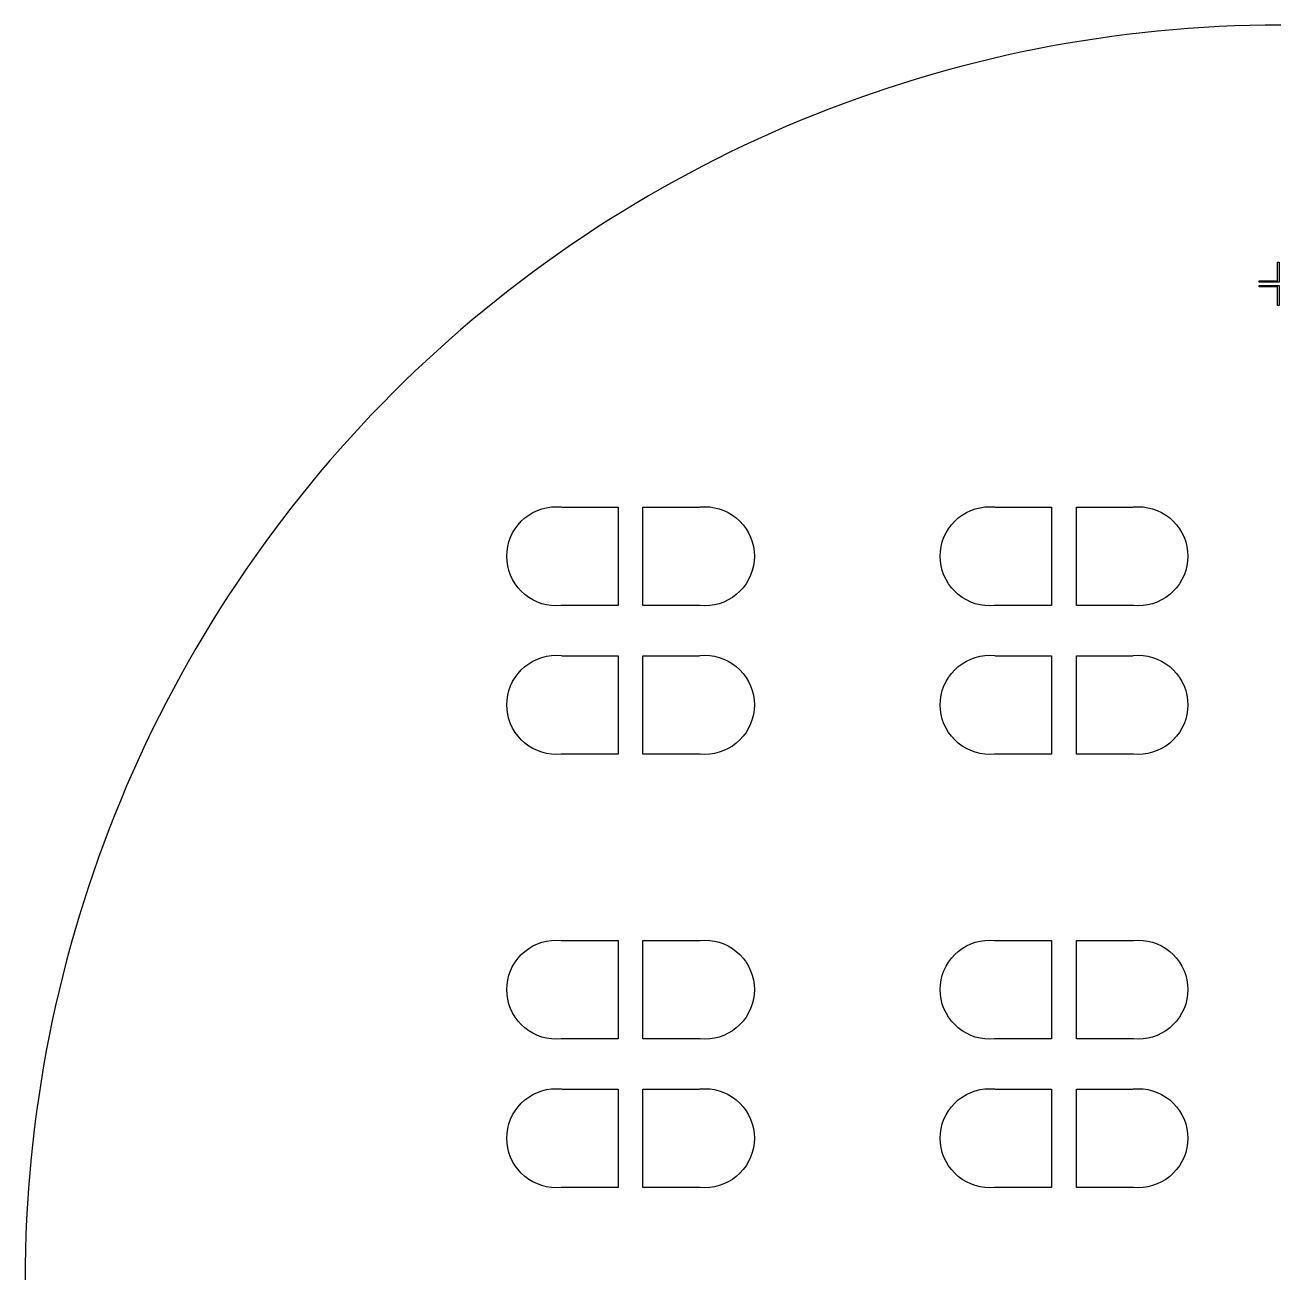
# Model space of a CAD drawing. Extents: x -18 to 83, y -18 to 83.
# Drawn here: x -18.4 to 32.2, y 32.6 to 83 of the extents above; entities that cross this region are included whole.
import ezdxf

# ---------------------------------------------------------------- set-up
doc = ezdxf.new("R2010")
doc.units = 0

msp = doc.modelspace()

# ---------------------------------------------------------------- linework, layer by layer
for p, q in [((26.6617, 82.6411), (26.0438, 82.5687)), ((27.2805, 82.7059), (26.6617, 82.6411)), ((27.9001, 82.763), (27.2805, 82.7059)), ((28.5203, 82.8126), (27.9001, 82.763)), ((29.141, 82.8546), (28.5203, 82.8126)), ((29.7623, 82.8889), (29.141, 82.8546)), ((30.3839, 82.9156), (29.7623, 82.8889)), ((31.0058, 82.9347), (30.3839, 82.9156)), ((31.6278, 82.9462), (31.0058, 82.9347)), ((32.25, 82.95), (31.6278, 82.9462)), ((22.9699, 82.0934), (22.3589, 81.9758)), ((23.5822, 82.2036), (22.9699, 82.0934)), ((24.1959, 82.3062), (23.5822, 82.2036)), ((24.8108, 82.4012), (24.1959, 82.3062)), ((25.4268, 82.4888), (24.8108, 82.4012)), ((26.0438, 82.5687), (25.4268, 82.4888)), ((20.5353, 81.578), (19.9309, 81.4306)), ((21.1416, 81.7181), (20.5353, 81.578)), ((21.7495, 81.8507), (21.1416, 81.7181)), ((22.3589, 81.9758), (21.7495, 81.8507)), ((18.7277, 81.1134), (18.129, 80.9438)), ((19.3283, 81.2757), (18.7277, 81.1134)), ((19.9309, 81.4306), (19.3283, 81.2757)), ((16.9383, 80.5826), (16.3463, 80.3911)), ((17.5326, 80.7669), (16.9383, 80.5826)), ((18.129, 80.9438), (17.5326, 80.7669)), ((15.7568, 80.1923), (15.1697, 79.9863)), ((16.3463, 80.3911), (15.7568, 80.1923)), ((14.0033, 79.5527), (13.4242, 79.3253)), ((14.5852, 79.7731), (14.0033, 79.5527)), ((15.1697, 79.9863), (14.5852, 79.7731)), ((12.8479, 79.0907), (12.2746, 78.8491)), ((13.4242, 79.3253), (12.8479, 79.0907)), ((11.7043, 78.6004), (11.137, 78.3448)), ((12.2746, 78.8491), (11.7043, 78.6004)), ((10.573, 78.0822), (10.0121, 77.8128)), ((11.137, 78.3448), (10.573, 78.0822)), ((9.4547, 77.5365), (8.90068, 77.2533)), ((10.0121, 77.8128), (9.4547, 77.5365)), ((8.90068, 77.2533), (8.35017, 76.9634)), ((7.80327, 76.6667), (7.26006, 76.3634)), ((8.35017, 76.9634), (7.80327, 76.6667)), ((6.7206, 76.0534), (6.18498, 75.7368)), ((7.26006, 76.3634), (6.7206, 76.0534)), ((6.18498, 75.7368), (5.65329, 75.4137)), ((5.12561, 75.0841), (4.60202, 74.748)), ((5.65329, 75.4137), (5.12561, 75.0841)), ((4.60202, 74.748), (4.08258, 74.4055)), ((3.56738, 74.0567), (3.05652, 73.7015)), ((4.08258, 74.4055), (3.56738, 74.0567)), ((3.05652, 73.7015), (2.55003, 73.3402)), ((2.04803, 72.9726), (1.55058, 72.5989)), ((2.55003, 73.3402), (2.04803, 72.9726)), ((32.125, 72.625), (32.125, 73.375)), ((32.125, 73.375), (32.1875, 73.375)), ((32.1875, 73.375), (32.1875, 72.5625)), ((1.55058, 72.5989), (1.05775, 72.2192)), ((31.375, 72.5625), (31.375, 72.625)), ((31.375, 72.625), (32.125, 72.625)), ((32.1875, 72.5625), (31.375, 72.5625)), ((1.05775, 72.2192), (0.56961, 71.8334)), ((31.375, 72.375), (31.375, 72.4375)), ((31.375, 72.4375), (32.1875, 72.4375)), ((32.125, 72.375), (31.375, 72.375)), ((32.125, 71.625), (32.125, 72.375)), ((32.1875, 72.4375), (32.1875, 71.625)), ((0.56961, 71.8334), (0.08626, 71.4416)), ((32.1875, 71.625), (32.125, 71.625)), ((-0.39226, 71.044), (-0.86586, 70.6405)), ((0.08626, 71.4416), (-0.39226, 71.044)), ((-0.86586, 70.6405), (-1.33447, 70.2312)), ((-1.33447, 70.2312), (-1.79803, 69.8162)), ((-1.79803, 69.8162), (-2.25647, 69.3956)), ((-2.7097, 68.9693), (-3.15767, 68.5376)), ((-2.25647, 69.3956), (-2.7097, 68.9693)), ((-3.15767, 68.5376), (-3.60031, 68.1003)), ((-3.60031, 68.1003), (-4.03755, 67.6577)), ((-4.03755, 67.6577), (-4.46931, 67.2097)), ((-4.46931, 67.2097), (-4.89557, 66.7565)), ((-4.89557, 66.7565), (-5.31621, 66.298)), ((-5.31621, 66.298), (-5.7312, 65.8345)), ((-6.14049, 65.3659), (-6.54398, 64.8923)), ((-5.7312, 65.8345), (-6.14049, 65.3659)), ((-6.54398, 64.8923), (-6.94162, 64.4137)), ((-6.94162, 64.4137), (-7.33337, 63.9304)), ((-7.33337, 63.9304), (-7.71916, 63.4422)), ((-7.71916, 63.4422), (-8.09892, 62.9494)), ((2.05722, 63.2638), (2.23463, 63.3477)), ((2.23463, 63.3477), (2.41943, 63.4139)), ((2.41943, 63.4139), (2.60983, 63.4616)), ((2.60983, 63.4616), (2.80397, 63.4904)), ((2.80397, 63.4904), (3, 63.5)), ((3, 63.5), (3.19604, 63.4904)), ((3.19604, 63.4904), (3.23225, 63.485)), ((3.23225, 63.485), (5.5, 63.485)), ((5.5, 63.485), (5.5, 59.515)), ((6.5, 59.515), (6.5, 63.485)), ((6.5, 63.485), (8.76775, 63.485)), ((8.76775, 63.485), (8.80396, 63.4904)), ((8.80396, 63.4904), (9, 63.5)), ((9, 63.5), (9.19603, 63.4904)), ((9.19603, 63.4904), (9.39017, 63.4616)), ((9.39017, 63.4616), (9.58057, 63.4139)), ((9.58057, 63.4139), (9.76537, 63.3477)), ((9.76537, 63.3477), (9.94278, 63.2638)), ((19.5572, 63.2638), (19.7346, 63.3477)), ((19.7346, 63.3477), (19.9194, 63.4139)), ((19.9194, 63.4139), (20.1098, 63.4616)), ((20.1098, 63.4616), (20.304, 63.4904)), ((20.304, 63.4904), (20.5, 63.5)), ((20.5, 63.5), (20.696, 63.4904)), ((20.696, 63.4904), (20.7323, 63.485)), ((20.7323, 63.485), (23, 63.485)), ((23, 63.485), (23, 59.515)), ((24, 59.515), (24, 63.485)), ((24, 63.485), (26.2677, 63.485)), ((26.2677, 63.485), (26.304, 63.4904)), ((26.304, 63.4904), (26.5, 63.5)), ((26.5, 63.5), (26.696, 63.4904)), ((26.696, 63.4904), (26.8902, 63.4616)), ((26.8902, 63.4616), (27.0806, 63.4139)), ((27.0806, 63.4139), (27.2654, 63.3477)), ((27.2654, 63.3477), (27.4428, 63.2638)), ((-8.09892, 62.9494), (-8.47261, 62.452)), ((1.45398, 62.7688), (1.5858, 62.9142)), ((1.5858, 62.9142), (1.73122, 63.046)), ((1.73122, 63.046), (1.88887, 63.1629)), ((1.88887, 63.1629), (2.05722, 63.2638)), ((9.94278, 63.2638), (10.1111, 63.1629)), ((10.1111, 63.1629), (10.2688, 63.046)), ((10.2688, 63.046), (10.4142, 62.9142)), ((10.4142, 62.9142), (10.546, 62.7688)), ((18.954, 62.7688), (19.0858, 62.9142)), ((19.0858, 62.9142), (19.2312, 63.046)), ((19.2312, 63.046), (19.3889, 63.1629)), ((19.3889, 63.1629), (19.5572, 63.2638)), ((27.4428, 63.2638), (27.6111, 63.1629)), ((27.6111, 63.1629), (27.7688, 63.046)), ((27.7688, 63.046), (27.9142, 62.9142)), ((27.9142, 62.9142), (28.046, 62.7688)), ((-8.47261, 62.452), (-8.84018, 61.95)), ((1.15225, 62.2654), (1.23616, 62.4428)), ((1.23616, 62.4428), (1.33707, 62.6111)), ((1.33707, 62.6111), (1.45398, 62.7688)), ((10.546, 62.7688), (10.6629, 62.6111)), ((10.6629, 62.6111), (10.7638, 62.4428)), ((10.7638, 62.4428), (10.8477, 62.2654)), ((18.6523, 62.2654), (18.7362, 62.4428)), ((18.7362, 62.4428), (18.8371, 62.6111)), ((18.8371, 62.6111), (18.954, 62.7688)), ((28.046, 62.7688), (28.1629, 62.6111)), ((28.1629, 62.6111), (28.2638, 62.4428)), ((28.2638, 62.4428), (28.3477, 62.2654)), ((-8.84018, 61.95), (-9.20154, 61.4435)), ((1.00964, 61.696), (1.03844, 61.8902)), ((1.03844, 61.8902), (1.08612, 62.0806)), ((1.08612, 62.0806), (1.15225, 62.2654)), ((10.8477, 62.2654), (10.9139, 62.0806)), ((10.9139, 62.0806), (10.9616, 61.8902)), ((10.9616, 61.8902), (10.9904, 61.696)), ((18.5096, 61.696), (18.5384, 61.8902)), ((18.5384, 61.8902), (18.5861, 62.0806)), ((18.5861, 62.0806), (18.6523, 62.2654)), ((28.3477, 62.2654), (28.4139, 62.0806)), ((28.4139, 62.0806), (28.4616, 61.8902)), ((28.4616, 61.8902), (28.4904, 61.696)), ((-9.20154, 61.4435), (-9.55667, 60.9326)), ((1, 61.5), (1.00964, 61.696)), ((1.00964, 61.304), (1, 61.5)), ((10.9904, 61.696), (11, 61.5)), ((11, 61.5), (10.9904, 61.304)), ((18.5, 61.5), (18.5096, 61.696)), ((18.5096, 61.304), (18.5, 61.5)), ((28.4904, 61.696), (28.5, 61.5)), ((28.5, 61.5), (28.4904, 61.304)), ((-9.55667, 60.9326), (-9.9055, 60.4174)), ((1.03844, 61.1098), (1.00964, 61.304)), ((1.08612, 60.9194), (1.03844, 61.1098)), ((1.15225, 60.7346), (1.08612, 60.9194)), ((10.9139, 60.9194), (10.8477, 60.7346)), ((10.9616, 61.1098), (10.9139, 60.9194)), ((10.9904, 61.304), (10.9616, 61.1098)), ((18.5384, 61.1098), (18.5096, 61.304)), ((18.5861, 60.9194), (18.5384, 61.1098)), ((18.6523, 60.7346), (18.5861, 60.9194)), ((28.4139, 60.9194), (28.3477, 60.7346)), ((28.4616, 61.1098), (28.4139, 60.9194)), ((28.4904, 61.304), (28.4616, 61.1098)), ((-9.9055, 60.4174), (-10.248, 59.898)), ((1.23616, 60.5572), (1.15225, 60.7346)), ((1.33707, 60.3889), (1.23616, 60.5572)), ((1.45398, 60.2312), (1.33707, 60.3889)), ((10.6629, 60.3889), (10.546, 60.2312)), ((10.7638, 60.5572), (10.6629, 60.3889)), ((10.8477, 60.7346), (10.7638, 60.5572)), ((18.7362, 60.5572), (18.6523, 60.7346)), ((18.8371, 60.3889), (18.7362, 60.5572)), ((18.954, 60.2312), (18.8371, 60.3889)), ((28.1629, 60.3889), (28.046, 60.2312)), ((28.2638, 60.5572), (28.1629, 60.3889)), ((28.3477, 60.7346), (28.2638, 60.5572)), ((-10.248, 59.898), (-10.5841, 59.3744)), ((1.5858, 60.0858), (1.45398, 60.2312)), ((1.73122, 59.954), (1.5858, 60.0858)), ((1.88887, 59.8371), (1.73122, 59.954)), ((2.05722, 59.7362), (1.88887, 59.8371)), ((10.1111, 59.8371), (9.94278, 59.7362)), ((10.2688, 59.954), (10.1111, 59.8371)), ((10.4142, 60.0858), (10.2688, 59.954)), ((10.546, 60.2312), (10.4142, 60.0858)), ((19.0858, 60.0858), (18.954, 60.2312)), ((19.2312, 59.954), (19.0858, 60.0858)), ((19.3889, 59.8371), (19.2312, 59.954)), ((19.5572, 59.7362), (19.3889, 59.8371)), ((27.6111, 59.8371), (27.4428, 59.7362)), ((27.7688, 59.954), (27.6111, 59.8371)), ((27.9142, 60.0858), (27.7688, 59.954)), ((28.046, 60.2312), (27.9142, 60.0858)), ((-10.5841, 59.3744), (-10.9137, 58.8467)), ((2.23463, 59.6523), (2.05722, 59.7362)), ((2.41943, 59.5861), (2.23463, 59.6523)), ((2.60983, 59.5384), (2.41943, 59.5861)), ((2.80397, 59.5096), (2.60983, 59.5384)), ((3, 59.5), (2.80397, 59.5096)), ((3.19604, 59.5096), (3, 59.5)), ((3.23225, 59.515), (3.19604, 59.5096)), ((5.5, 59.515), (3.23225, 59.515)), ((8.76775, 59.515), (6.5, 59.515)), ((8.80396, 59.5096), (8.76775, 59.515)), ((9, 59.5), (8.80396, 59.5096)), ((9.19603, 59.5096), (9, 59.5)), ((9.39017, 59.5384), (9.19603, 59.5096)), ((9.58057, 59.5861), (9.39017, 59.5384)), ((9.76537, 59.6523), (9.58057, 59.5861)), ((9.94278, 59.7362), (9.76537, 59.6523)), ((19.7346, 59.6523), (19.5572, 59.7362)), ((19.9194, 59.5861), (19.7346, 59.6523)), ((20.1098, 59.5384), (19.9194, 59.5861)), ((20.304, 59.5096), (20.1098, 59.5384)), ((20.5, 59.5), (20.304, 59.5096)), ((20.696, 59.5096), (20.5, 59.5)), ((20.7323, 59.515), (20.696, 59.5096)), ((23, 59.515), (20.7323, 59.515)), ((26.2677, 59.515), (24, 59.515)), ((26.304, 59.5096), (26.2677, 59.515)), ((26.5, 59.5), (26.304, 59.5096)), ((26.696, 59.5096), (26.5, 59.5)), ((26.8902, 59.5384), (26.696, 59.5096)), ((27.0806, 59.5861), (26.8902, 59.5384)), ((27.2654, 59.6523), (27.0806, 59.5861)), ((27.4428, 59.7362), (27.2654, 59.6523)), ((-10.9137, 58.8467), (-11.2368, 58.315)), ((-11.2368, 58.315), (-11.5534, 57.7794)), ((-11.5534, 57.7794), (-11.8634, 57.2399)), ((1.88887, 57.1629), (2.05722, 57.2638)), ((2.05722, 57.2638), (2.23463, 57.3477)), ((2.23463, 57.3477), (2.41943, 57.4139)), ((2.41943, 57.4139), (2.60983, 57.4616)), ((2.60983, 57.4616), (2.80397, 57.4904)), ((2.80397, 57.4904), (3, 57.5)), ((3, 57.5), (3.19604, 57.4904)), ((3.19604, 57.4904), (3.23225, 57.485)), ((3.23225, 57.485), (5.5, 57.485)), ((5.5, 57.485), (5.5, 53.515)), ((6.5, 53.515), (6.5, 57.485)), ((6.5, 57.485), (8.76775, 57.485)), ((8.76775, 57.485), (8.80396, 57.4904)), ((8.80396, 57.4904), (9, 57.5)), ((9, 57.5), (9.19603, 57.4904)), ((9.19603, 57.4904), (9.39017, 57.4616)), ((9.39017, 57.4616), (9.58057, 57.4139)), ((9.58057, 57.4139), (9.76537, 57.3477)), ((9.76537, 57.3477), (9.94278, 57.2638)), ((9.94278, 57.2638), (10.1111, 57.1629)), ((19.3889, 57.1629), (19.5572, 57.2638)), ((19.5572, 57.2638), (19.7346, 57.3477)), ((19.7346, 57.3477), (19.9194, 57.4139)), ((19.9194, 57.4139), (20.1098, 57.4616)), ((20.1098, 57.4616), (20.304, 57.4904)), ((20.304, 57.4904), (20.5, 57.5)), ((20.5, 57.5), (20.696, 57.4904)), ((20.696, 57.4904), (20.7323, 57.485)), ((20.7323, 57.485), (23, 57.485)), ((23, 57.485), (23, 53.515)), ((24, 53.515), (24, 57.485)), ((24, 57.485), (26.2677, 57.485)), ((26.2677, 57.485), (26.304, 57.4904)), ((26.304, 57.4904), (26.5, 57.5)), ((26.5, 57.5), (26.696, 57.4904)), ((26.696, 57.4904), (26.8902, 57.4616)), ((26.8902, 57.4616), (27.0806, 57.4139)), ((27.0806, 57.4139), (27.2654, 57.3477)), ((27.2654, 57.3477), (27.4428, 57.2638)), ((27.4428, 57.2638), (27.6111, 57.1629)), ((-11.8634, 57.2399), (-12.1667, 56.6967)), ((1.33707, 56.6111), (1.45398, 56.7688)), ((1.45398, 56.7688), (1.5858, 56.9142)), ((1.5858, 56.9142), (1.73122, 57.046)), ((1.73122, 57.046), (1.88887, 57.1629)), ((10.1111, 57.1629), (10.2688, 57.046)), ((10.2688, 57.046), (10.4142, 56.9142)), ((10.4142, 56.9142), (10.546, 56.7688)), ((10.546, 56.7688), (10.6629, 56.6111)), ((18.8371, 56.6111), (18.954, 56.7688)), ((18.954, 56.7688), (19.0858, 56.9142)), ((19.0858, 56.9142), (19.2312, 57.046)), ((19.2312, 57.046), (19.3889, 57.1629)), ((27.6111, 57.1629), (27.7688, 57.046)), ((27.7688, 57.046), (27.9142, 56.9142)), ((27.9142, 56.9142), (28.046, 56.7688)), ((28.046, 56.7688), (28.1629, 56.6111)), ((-12.1667, 56.6967), (-12.4634, 56.1498)), ((1.08612, 56.0806), (1.15225, 56.2654)), ((1.15225, 56.2654), (1.23616, 56.4428)), ((1.23616, 56.4428), (1.33707, 56.6111)), ((10.6629, 56.6111), (10.7638, 56.4428)), ((10.7638, 56.4428), (10.8477, 56.2654)), ((10.8477, 56.2654), (10.9139, 56.0806)), ((18.5861, 56.0806), (18.6523, 56.2654)), ((18.6523, 56.2654), (18.7362, 56.4428)), ((18.7362, 56.4428), (18.8371, 56.6111)), ((28.1629, 56.6111), (28.2638, 56.4428)), ((28.2638, 56.4428), (28.3477, 56.2654)), ((28.3477, 56.2654), (28.4139, 56.0806)), ((-12.4634, 56.1498), (-12.7533, 55.5993)), ((1.00964, 55.696), (1.03844, 55.8902)), ((1.03844, 55.8902), (1.08612, 56.0806)), ((10.9139, 56.0806), (10.9616, 55.8902)), ((10.9616, 55.8902), (10.9904, 55.696)), ((18.5096, 55.696), (18.5384, 55.8902)), ((18.5384, 55.8902), (18.5861, 56.0806)), ((28.4139, 56.0806), (28.4616, 55.8902)), ((28.4616, 55.8902), (28.4904, 55.696)), ((-12.7533, 55.5993), (-13.0365, 55.0453)), ((1, 55.5), (1.00964, 55.696)), ((1.00964, 55.304), (1, 55.5)), ((1.03844, 55.1098), (1.00964, 55.304)), ((10.9904, 55.304), (10.9616, 55.1098)), ((10.9904, 55.696), (11, 55.5)), ((11, 55.5), (10.9904, 55.304)), ((18.5, 55.5), (18.5096, 55.696)), ((18.5096, 55.304), (18.5, 55.5)), ((18.5384, 55.1098), (18.5096, 55.304)), ((28.4904, 55.304), (28.4616, 55.1098)), ((28.4904, 55.696), (28.5, 55.5)), ((28.5, 55.5), (28.4904, 55.304)), ((-13.0365, 55.0453), (-13.3128, 54.4878)), ((1.08612, 54.9194), (1.03844, 55.1098)), ((1.15225, 54.7346), (1.08612, 54.9194)), ((1.23616, 54.5572), (1.15225, 54.7346)), ((10.8477, 54.7346), (10.7638, 54.5572)), ((10.9139, 54.9194), (10.8477, 54.7346)), ((10.9616, 55.1098), (10.9139, 54.9194)), ((18.5861, 54.9194), (18.5384, 55.1098)), ((18.6523, 54.7346), (18.5861, 54.9194)), ((18.7362, 54.5572), (18.6523, 54.7346)), ((28.3477, 54.7346), (28.2638, 54.5572)), ((28.4139, 54.9194), (28.3477, 54.7346)), ((28.4616, 55.1098), (28.4139, 54.9194)), ((-13.3128, 54.4878), (-13.5822, 53.927)), ((1.33707, 54.3889), (1.23616, 54.5572)), ((1.45398, 54.2312), (1.33707, 54.3889)), ((1.5858, 54.0858), (1.45398, 54.2312)), ((10.546, 54.2312), (10.4142, 54.0858)), ((10.6629, 54.3889), (10.546, 54.2312)), ((10.7638, 54.5572), (10.6629, 54.3889)), ((18.8371, 54.3889), (18.7362, 54.5572)), ((18.954, 54.2312), (18.8371, 54.3889)), ((19.0858, 54.0858), (18.954, 54.2312)), ((28.046, 54.2312), (27.9142, 54.0858)), ((28.1629, 54.3889), (28.046, 54.2312)), ((28.2638, 54.5572), (28.1629, 54.3889)), ((-13.5822, 53.927), (-13.8448, 53.363)), ((1.73122, 53.954), (1.5858, 54.0858)), ((1.88887, 53.8371), (1.73122, 53.954)), ((2.05722, 53.7362), (1.88887, 53.8371)), ((2.23463, 53.6523), (2.05722, 53.7362)), ((9.94278, 53.7362), (9.76537, 53.6523)), ((10.1111, 53.8371), (9.94278, 53.7362)), ((10.2688, 53.954), (10.1111, 53.8371)), ((10.4142, 54.0858), (10.2688, 53.954)), ((19.2312, 53.954), (19.0858, 54.0858)), ((19.3889, 53.8371), (19.2312, 53.954)), ((19.5572, 53.7362), (19.3889, 53.8371)), ((19.7346, 53.6523), (19.5572, 53.7362)), ((27.4428, 53.7362), (27.2654, 53.6523)), ((27.6111, 53.8371), (27.4428, 53.7362)), ((27.7688, 53.954), (27.6111, 53.8371)), ((27.9142, 54.0858), (27.7688, 53.954)), ((-13.8448, 53.363), (-14.1004, 52.7957)), ((2.41943, 53.5861), (2.23463, 53.6523)), ((2.60983, 53.5384), (2.41943, 53.5861)), ((2.80397, 53.5096), (2.60983, 53.5384)), ((3, 53.5), (2.80397, 53.5096)), ((3.19604, 53.5096), (3, 53.5)), ((3.23225, 53.515), (3.19604, 53.5096)), ((5.5, 53.515), (3.23225, 53.515)), ((8.76775, 53.515), (6.5, 53.515)), ((8.80396, 53.5096), (8.76775, 53.515)), ((9, 53.5), (8.80396, 53.5096)), ((9.19603, 53.5096), (9, 53.5)), ((9.39017, 53.5384), (9.19603, 53.5096)), ((9.58057, 53.5861), (9.39017, 53.5384)), ((9.76537, 53.6523), (9.58057, 53.5861)), ((19.9194, 53.5861), (19.7346, 53.6523)), ((20.1098, 53.5384), (19.9194, 53.5861)), ((20.304, 53.5096), (20.1098, 53.5384)), ((20.5, 53.5), (20.304, 53.5096)), ((20.696, 53.5096), (20.5, 53.5)), ((20.7323, 53.515), (20.696, 53.5096)), ((23, 53.515), (20.7323, 53.515)), ((26.2677, 53.515), (24, 53.515)), ((26.304, 53.5096), (26.2677, 53.515)), ((26.5, 53.5), (26.304, 53.5096)), ((26.696, 53.5096), (26.5, 53.5)), ((26.8902, 53.5384), (26.696, 53.5096)), ((27.0806, 53.5861), (26.8902, 53.5384)), ((27.2654, 53.6523), (27.0806, 53.5861)), ((-14.1004, 52.7957), (-14.3491, 52.2254)), ((-14.3491, 52.2254), (-14.5907, 51.652)), ((-14.5907, 51.652), (-14.8253, 51.0758)), ((-14.8253, 51.0758), (-15.0527, 50.4967)), ((-15.0527, 50.4967), (-15.2731, 49.9148)), ((-15.2731, 49.9148), (-15.4863, 49.3303)), ((-15.4863, 49.3303), (-15.6923, 48.7432)), ((-15.6923, 48.7432), (-15.8911, 48.1537)), ((-15.8911, 48.1537), (-16.0826, 47.5617)), ((-16.0826, 47.5617), (-16.2669, 46.9674)), ((-16.2669, 46.9674), (-16.4438, 46.3709)), ((-16.4438, 46.3709), (-16.6134, 45.7723)), ((-16.6134, 45.7723), (-16.7757, 45.1717)), ((1.73122, 45.546), (1.88887, 45.6629)), ((1.88887, 45.6629), (2.05722, 45.7638)), ((2.05722, 45.7638), (2.23463, 45.8477)), ((2.23463, 45.8477), (2.41943, 45.9139)), ((2.41943, 45.9139), (2.60983, 45.9616)), ((2.60983, 45.9616), (2.80397, 45.9904)), ((2.80397, 45.9904), (3, 46)), ((3, 46), (3.19604, 45.9904)), ((3.19604, 45.9904), (3.23225, 45.985)), ((3.23225, 45.985), (5.5, 45.985)), ((5.5, 45.985), (5.5, 42.015)), ((6.5, 42.015), (6.5, 45.985)), ((6.5, 45.985), (8.76775, 45.985)), ((8.76775, 45.985), (8.80396, 45.9904)), ((8.80396, 45.9904), (9, 46)), ((9, 46), (9.19603, 45.9904)), ((9.19603, 45.9904), (9.39017, 45.9616)), ((9.39017, 45.9616), (9.58057, 45.9139)), ((9.58057, 45.9139), (9.76537, 45.8477)), ((9.76537, 45.8477), (9.94278, 45.7638)), ((9.94278, 45.7638), (10.1111, 45.6629)), ((10.1111, 45.6629), (10.2688, 45.546)), ((19.2312, 45.546), (19.3889, 45.6629)), ((19.3889, 45.6629), (19.5572, 45.7638)), ((19.5572, 45.7638), (19.7346, 45.8477)), ((19.7346, 45.8477), (19.9194, 45.9139)), ((19.9194, 45.9139), (20.1098, 45.9616)), ((20.1098, 45.9616), (20.304, 45.9904)), ((20.304, 45.9904), (20.5, 46)), ((20.5, 46), (20.696, 45.9904)), ((20.696, 45.9904), (20.7323, 45.985)), ((20.7323, 45.985), (23, 45.985)), ((23, 45.985), (23, 42.015)), ((24, 42.015), (24, 45.985)), ((24, 45.985), (26.2677, 45.985)), ((26.2677, 45.985), (26.304, 45.9904)), ((26.304, 45.9904), (26.5, 46)), ((26.5, 46), (26.696, 45.9904)), ((26.696, 45.9904), (26.8902, 45.9616)), ((26.8902, 45.9616), (27.0806, 45.9139)), ((27.0806, 45.9139), (27.2654, 45.8477)), ((27.2654, 45.8477), (27.4428, 45.7638)), ((27.4428, 45.7638), (27.6111, 45.6629)), ((27.6111, 45.6629), (27.7688, 45.546)), ((-16.7757, 45.1717), (-16.9306, 44.5691)), ((1.23616, 44.9428), (1.33707, 45.1111)), ((1.33707, 45.1111), (1.45398, 45.2688)), ((1.45398, 45.2688), (1.5858, 45.4142)), ((1.5858, 45.4142), (1.73122, 45.546)), ((10.2688, 45.546), (10.4142, 45.4142)), ((10.4142, 45.4142), (10.546, 45.2688)), ((10.546, 45.2688), (10.6629, 45.1111)), ((10.6629, 45.1111), (10.7638, 44.9428)), ((18.7362, 44.9428), (18.8371, 45.1111)), ((18.8371, 45.1111), (18.954, 45.2688)), ((18.954, 45.2688), (19.0858, 45.4142)), ((19.0858, 45.4142), (19.2312, 45.546)), ((27.7688, 45.546), (27.9142, 45.4142)), ((27.9142, 45.4142), (28.046, 45.2688)), ((28.046, 45.2688), (28.1629, 45.1111)), ((28.1629, 45.1111), (28.2638, 44.9428)), ((1.08612, 44.5806), (1.15225, 44.7654)), ((1.15225, 44.7654), (1.23616, 44.9428)), ((10.7638, 44.9428), (10.8477, 44.7654)), ((10.8477, 44.7654), (10.9139, 44.5806)), ((18.5861, 44.5806), (18.6523, 44.7654)), ((18.6523, 44.7654), (18.7362, 44.9428)), ((28.2638, 44.9428), (28.3477, 44.7654)), ((28.3477, 44.7654), (28.4139, 44.5806)), ((-16.9306, 44.5691), (-17.078, 43.9646)), ((1, 44), (1.00964, 44.196)), ((1.00964, 44.196), (1.03844, 44.3902)), ((1.03844, 44.3902), (1.08612, 44.5806)), ((10.9139, 44.5806), (10.9616, 44.3902)), ((10.9616, 44.3902), (10.9904, 44.196)), ((10.9904, 44.196), (11, 44)), ((18.5, 44), (18.5096, 44.196)), ((18.5096, 44.196), (18.5384, 44.3902)), ((18.5384, 44.3902), (18.5861, 44.5806)), ((28.4139, 44.5806), (28.4616, 44.3902)), ((28.4616, 44.3902), (28.4904, 44.196)), ((28.4904, 44.196), (28.5, 44)), ((-17.078, 43.9646), (-17.2181, 43.3584)), ((1.00964, 43.804), (1, 44)), ((1.03844, 43.6098), (1.00964, 43.804)), ((1.08612, 43.4194), (1.03844, 43.6098)), ((10.9616, 43.6098), (10.9139, 43.4194)), ((10.9904, 43.804), (10.9616, 43.6098)), ((11, 44), (10.9904, 43.804)), ((18.5096, 43.804), (18.5, 44)), ((18.5384, 43.6098), (18.5096, 43.804)), ((18.5861, 43.4194), (18.5384, 43.6098)), ((28.4616, 43.6098), (28.4139, 43.4194)), ((28.4904, 43.804), (28.4616, 43.6098)), ((28.5, 44), (28.4904, 43.804)), ((-17.2181, 43.3584), (-17.3507, 42.7505)), ((1.15225, 43.2346), (1.08612, 43.4194)), ((1.23616, 43.0572), (1.15225, 43.2346)), ((10.8477, 43.2346), (10.7638, 43.0572)), ((10.9139, 43.4194), (10.8477, 43.2346)), ((18.6523, 43.2346), (18.5861, 43.4194)), ((18.7362, 43.0572), (18.6523, 43.2346)), ((28.3477, 43.2346), (28.2638, 43.0572)), ((28.4139, 43.4194), (28.3477, 43.2346)), ((-17.3507, 42.7505), (-17.4758, 42.1411)), ((1.33707, 42.8889), (1.23616, 43.0572)), ((1.45398, 42.7312), (1.33707, 42.8889)), ((1.5858, 42.5858), (1.45398, 42.7312)), ((1.73122, 42.454), (1.5858, 42.5858)), ((10.4142, 42.5858), (10.2688, 42.454)), ((10.546, 42.7312), (10.4142, 42.5858)), ((10.6629, 42.8889), (10.546, 42.7312)), ((10.7638, 43.0572), (10.6629, 42.8889)), ((18.8371, 42.8889), (18.7362, 43.0572)), ((18.954, 42.7312), (18.8371, 42.8889)), ((19.0858, 42.5858), (18.954, 42.7312)), ((19.2312, 42.454), (19.0858, 42.5858)), ((27.9142, 42.5858), (27.7688, 42.454)), ((28.046, 42.7312), (27.9142, 42.5858)), ((28.1629, 42.8889), (28.046, 42.7312)), ((28.2638, 43.0572), (28.1629, 42.8889)), ((-17.4758, 42.1411), (-17.5934, 41.5301)), ((1.88887, 42.3371), (1.73122, 42.454)), ((2.05722, 42.2362), (1.88887, 42.3371)), ((2.23463, 42.1523), (2.05722, 42.2362)), ((2.41943, 42.0861), (2.23463, 42.1523)), ((2.60983, 42.0384), (2.41943, 42.0861)), ((9.58057, 42.0861), (9.39017, 42.0384)), ((9.76537, 42.1523), (9.58057, 42.0861)), ((9.94278, 42.2362), (9.76537, 42.1523)), ((10.1111, 42.3371), (9.94278, 42.2362)), ((10.2688, 42.454), (10.1111, 42.3371)), ((19.3889, 42.3371), (19.2312, 42.454)), ((19.5572, 42.2362), (19.3889, 42.3371)), ((19.7346, 42.1523), (19.5572, 42.2362)), ((19.9194, 42.0861), (19.7346, 42.1523)), ((20.1098, 42.0384), (19.9194, 42.0861)), ((27.0806, 42.0861), (26.8902, 42.0384)), ((27.2654, 42.1523), (27.0806, 42.0861)), ((27.4428, 42.2362), (27.2654, 42.1523)), ((27.6111, 42.3371), (27.4428, 42.2362)), ((27.7688, 42.454), (27.6111, 42.3371)), ((2.80397, 42.0096), (2.60983, 42.0384)), ((3, 42), (2.80397, 42.0096)), ((3.19604, 42.0096), (3, 42)), ((3.23225, 42.015), (3.19604, 42.0096)), ((5.5, 42.015), (3.23225, 42.015)), ((8.76775, 42.015), (6.5, 42.015)), ((8.80396, 42.0096), (8.76775, 42.015)), ((9, 42), (8.80396, 42.0096)), ((9.19603, 42.0096), (9, 42)), ((9.39017, 42.0384), (9.19603, 42.0096)), ((20.304, 42.0096), (20.1098, 42.0384)), ((20.5, 42), (20.304, 42.0096)), ((20.696, 42.0096), (20.5, 42)), ((20.7323, 42.015), (20.696, 42.0096)), ((23, 42.015), (20.7323, 42.015)), ((26.2677, 42.015), (24, 42.015)), ((26.304, 42.0096), (26.2677, 42.015)), ((26.5, 42), (26.304, 42.0096)), ((26.696, 42.0096), (26.5, 42)), ((26.8902, 42.0384), (26.696, 42.0096)), ((-17.5934, 41.5301), (-17.7036, 40.9178)), ((-17.7036, 40.9178), (-17.8062, 40.3041)), ((-17.8062, 40.3041), (-17.9012, 39.6892)), ((-17.9012, 39.6892), (-17.9888, 39.0732)), ((1.5858, 39.4142), (1.73122, 39.546)), ((1.73122, 39.546), (1.88887, 39.6629)), ((1.88887, 39.6629), (2.05722, 39.7638)), ((2.05722, 39.7638), (2.23463, 39.8477)), ((2.23463, 39.8477), (2.41943, 39.9139)), ((2.41943, 39.9139), (2.60983, 39.9616)), ((2.60983, 39.9616), (2.80397, 39.9904)), ((2.80397, 39.9904), (3, 40)), ((3, 40), (3.19604, 39.9904)), ((3.19604, 39.9904), (3.23225, 39.985)), ((3.23225, 39.985), (5.5, 39.985)), ((5.5, 39.985), (5.5, 36.015)), ((6.5, 36.015), (6.5, 39.985)), ((6.5, 39.985), (8.76775, 39.985)), ((8.76775, 39.985), (8.80396, 39.9904)), ((8.80396, 39.9904), (9, 40)), ((9, 40), (9.19603, 39.9904)), ((9.19603, 39.9904), (9.39017, 39.9616)), ((9.39017, 39.9616), (9.58057, 39.9139)), ((9.58057, 39.9139), (9.76537, 39.8477)), ((9.76537, 39.8477), (9.94278, 39.7638)), ((9.94278, 39.7638), (10.1111, 39.6629)), ((10.1111, 39.6629), (10.2688, 39.546)), ((10.2688, 39.546), (10.4142, 39.4142)), ((19.0858, 39.4142), (19.2312, 39.546)), ((19.2312, 39.546), (19.3889, 39.6629)), ((19.3889, 39.6629), (19.5572, 39.7638)), ((19.5572, 39.7638), (19.7346, 39.8477)), ((19.7346, 39.8477), (19.9194, 39.9139)), ((19.9194, 39.9139), (20.1098, 39.9616)), ((20.1098, 39.9616), (20.304, 39.9904)), ((20.304, 39.9904), (20.5, 40)), ((20.5, 40), (20.696, 39.9904)), ((20.696, 39.9904), (20.7323, 39.985)), ((20.7323, 39.985), (23, 39.985)), ((23, 39.985), (23, 36.015)), ((24, 36.015), (24, 39.985)), ((24, 39.985), (26.2677, 39.985)), ((26.2677, 39.985), (26.304, 39.9904)), ((26.304, 39.9904), (26.5, 40)), ((26.5, 40), (26.696, 39.9904)), ((26.696, 39.9904), (26.8902, 39.9616)), ((26.8902, 39.9616), (27.0806, 39.9139)), ((27.0806, 39.9139), (27.2654, 39.8477)), ((27.2654, 39.8477), (27.4428, 39.7638)), ((27.4428, 39.7638), (27.6111, 39.6629)), ((27.6111, 39.6629), (27.7688, 39.546)), ((27.7688, 39.546), (27.9142, 39.4142)), ((-17.9888, 39.0732), (-18.0687, 38.4562)), ((1.23616, 38.9428), (1.33707, 39.1111)), ((1.33707, 39.1111), (1.45398, 39.2688)), ((1.45398, 39.2688), (1.5858, 39.4142)), ((10.4142, 39.4142), (10.546, 39.2688)), ((10.546, 39.2688), (10.6629, 39.1111)), ((10.6629, 39.1111), (10.7638, 38.9428)), ((18.7362, 38.9428), (18.8371, 39.1111)), ((18.8371, 39.1111), (18.954, 39.2688)), ((18.954, 39.2688), (19.0858, 39.4142)), ((27.9142, 39.4142), (28.046, 39.2688)), ((28.046, 39.2688), (28.1629, 39.1111)), ((28.1629, 39.1111), (28.2638, 38.9428)), ((1.03844, 38.3902), (1.08612, 38.5806)), ((1.08612, 38.5806), (1.15225, 38.7654)), ((1.15225, 38.7654), (1.23616, 38.9428)), ((10.7638, 38.9428), (10.8477, 38.7654)), ((10.8477, 38.7654), (10.9139, 38.5806)), ((10.9139, 38.5806), (10.9616, 38.3902)), ((18.5384, 38.3902), (18.5861, 38.5806)), ((18.5861, 38.5806), (18.6523, 38.7654)), ((18.6523, 38.7654), (18.7362, 38.9428)), ((28.2638, 38.9428), (28.3477, 38.7654)), ((28.3477, 38.7654), (28.4139, 38.5806)), ((28.4139, 38.5806), (28.4616, 38.3902)), ((-18.0687, 38.4562), (-18.1411, 37.8383)), ((1, 38), (1.00964, 38.196)), ((1.00964, 38.196), (1.03844, 38.3902)), ((10.9616, 38.3902), (10.9904, 38.196)), ((10.9904, 38.196), (11, 38)), ((18.5, 38), (18.5096, 38.196)), ((18.5096, 38.196), (18.5384, 38.3902)), ((28.4616, 38.3902), (28.4904, 38.196)), ((28.4904, 38.196), (28.5, 38)), ((-18.1411, 37.8383), (-18.2059, 37.2195)), ((1.00964, 37.804), (1, 38)), ((1.03844, 37.6098), (1.00964, 37.804)), ((1.08612, 37.4194), (1.03844, 37.6098)), ((10.9616, 37.6098), (10.9139, 37.4194)), ((10.9904, 37.804), (10.9616, 37.6098)), ((11, 38), (10.9904, 37.804)), ((18.5096, 37.804), (18.5, 38)), ((18.5384, 37.6098), (18.5096, 37.804)), ((18.5861, 37.4194), (18.5384, 37.6098)), ((28.4616, 37.6098), (28.4139, 37.4194)), ((28.4904, 37.804), (28.4616, 37.6098)), ((28.5, 38), (28.4904, 37.804)), ((-18.2059, 37.2195), (-18.263, 36.5999)), ((1.15225, 37.2346), (1.08612, 37.4194)), ((1.23616, 37.0572), (1.15225, 37.2346)), ((1.33707, 36.8889), (1.23616, 37.0572)), ((10.7638, 37.0572), (10.6629, 36.8889)), ((10.8477, 37.2346), (10.7638, 37.0572)), ((10.9139, 37.4194), (10.8477, 37.2346)), ((18.6523, 37.2346), (18.5861, 37.4194)), ((18.7362, 37.0572), (18.6523, 37.2346)), ((18.8371, 36.8889), (18.7362, 37.0572)), ((28.2638, 37.0572), (28.1629, 36.8889)), ((28.3477, 37.2346), (28.2638, 37.0572)), ((28.4139, 37.4194), (28.3477, 37.2346)), ((-18.263, 36.5999), (-18.3126, 35.9797)), ((1.45398, 36.7312), (1.33707, 36.8889)), ((1.5858, 36.5858), (1.45398, 36.7312)), ((1.73122, 36.454), (1.5858, 36.5858)), ((10.4142, 36.5858), (10.2688, 36.454)), ((10.546, 36.7312), (10.4142, 36.5858)), ((10.6629, 36.8889), (10.546, 36.7312)), ((18.954, 36.7312), (18.8371, 36.8889)), ((19.0858, 36.5858), (18.954, 36.7312)), ((19.2312, 36.454), (19.0858, 36.5858)), ((27.9142, 36.5858), (27.7688, 36.454)), ((28.046, 36.7312), (27.9142, 36.5858)), ((28.1629, 36.8889), (28.046, 36.7312)), ((-18.3126, 35.9797), (-18.3546, 35.3589)), ((1.88887, 36.3371), (1.73122, 36.454)), ((2.05722, 36.2362), (1.88887, 36.3371)), ((2.23463, 36.1523), (2.05722, 36.2362)), ((2.41943, 36.0861), (2.23463, 36.1523)), ((2.60983, 36.0384), (2.41943, 36.0861)), ((2.80397, 36.0096), (2.60983, 36.0384)), ((3, 36), (2.80397, 36.0096)), ((3.19604, 36.0096), (3, 36)), ((3.23225, 36.015), (3.19604, 36.0096)), ((5.5, 36.015), (3.23225, 36.015)), ((8.76775, 36.015), (6.5, 36.015)), ((8.80396, 36.0096), (8.76775, 36.015)), ((9, 36), (8.80396, 36.0096)), ((9.19603, 36.0096), (9, 36)), ((9.39017, 36.0384), (9.19603, 36.0096)), ((9.58057, 36.0861), (9.39017, 36.0384)), ((9.76537, 36.1523), (9.58057, 36.0861)), ((9.94278, 36.2362), (9.76537, 36.1523)), ((10.1111, 36.3371), (9.94278, 36.2362)), ((10.2688, 36.454), (10.1111, 36.3371)), ((19.3889, 36.3371), (19.2312, 36.454)), ((19.5572, 36.2362), (19.3889, 36.3371)), ((19.7346, 36.1523), (19.5572, 36.2362)), ((19.9194, 36.0861), (19.7346, 36.1523)), ((20.1098, 36.0384), (19.9194, 36.0861)), ((20.304, 36.0096), (20.1098, 36.0384)), ((20.5, 36), (20.304, 36.0096)), ((20.696, 36.0096), (20.5, 36)), ((20.7323, 36.015), (20.696, 36.0096)), ((23, 36.015), (20.7323, 36.015)), ((26.2677, 36.015), (24, 36.015)), ((26.304, 36.0096), (26.2677, 36.015)), ((26.5, 36), (26.304, 36.0096)), ((26.696, 36.0096), (26.5, 36)), ((26.8902, 36.0384), (26.696, 36.0096)), ((27.0806, 36.0861), (26.8902, 36.0384)), ((27.2654, 36.1523), (27.0806, 36.0861)), ((27.4428, 36.2362), (27.2654, 36.1523)), ((27.6111, 36.3371), (27.4428, 36.2362)), ((27.7688, 36.454), (27.6111, 36.3371)), ((-18.3546, 35.3589), (-18.3889, 34.7377)), ((-18.3889, 34.7377), (-18.4156, 34.1161)), ((-18.4156, 34.1161), (-18.4347, 33.4942)), ((-18.4347, 33.4942), (-18.4462, 32.8722)), ((-18.4462, 32.8722), (-18.45, 32.25))]:
    msp.add_line(p, q)

doc.saveas('drawing.dxf')
